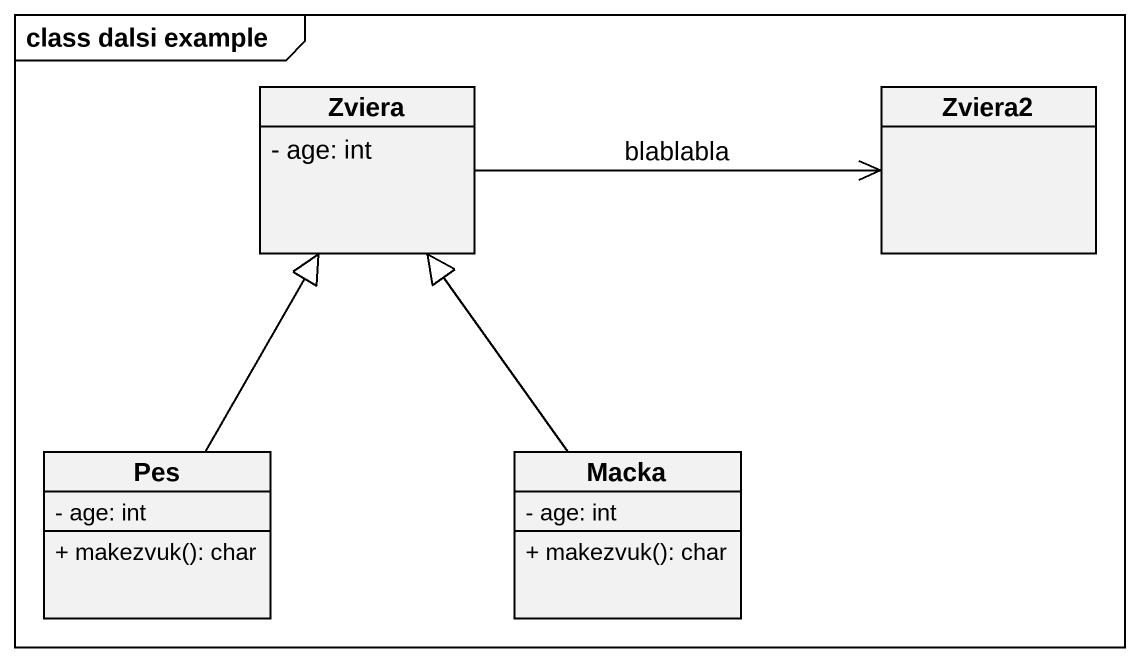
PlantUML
@startuml
mainframe class dalsi example
hide circle
hide empty members
skinparam classAttributeIconSize 0
class Zviera {
  - age: int
}
class Zviera2
class Pes {
  - age: int
  + makezvuk(): char
}
class Macka {
  - age: int
  + makezvuk(): char
}
Zviera -right-> Zviera2 : blablabla
Pes -up-|> Zviera
Macka -up-|> Zviera
@enduml
